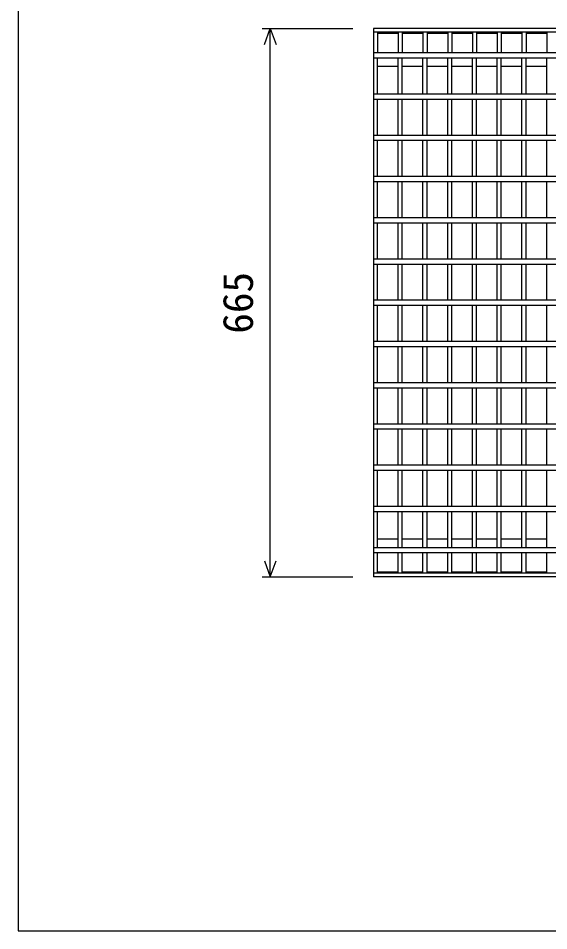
# Model space of a CAD drawing. Units: millimetres, scale not verified. Extents: x 15 to 25215, y 0 to 17820.
# Drawn here: x 15483 to 16126, y 6037 to 7143 of the extents above; entities that cross this region are included whole.
import ezdxf
from ezdxf.enums import TextEntityAlignment as Align

# ---------------------------------------------------------------- set-up
doc = ezdxf.new("R2010")
doc.units = ezdxf.units.MM
doc.header["$LTSCALE"] = 30
doc.layers.add('DIM', color=7, linetype='Continuous', lineweight=25)
doc.layers.add('HATCH', color=6, linetype='Continuous', lineweight=25)
doc.styles.add('ＭＳ ゴシック', font='')
doc.styles.get('ＭＳ ゴシック').set_extended_font_data('MS Gothic')

msp = doc.modelspace()

# ---------------------------------------------------------------- linework, layer by layer
at = {"layer": 'DIM'}
for p, q in [((15483.48, 10536.57), (15483.48, 6036.57)), ((15778.92, 7130.53), (15888.92, 7130.53)), ((15781.83, 7111.07), (15788.92, 7130.53)), ((15788.92, 6465.53), (15788.92, 7130.53)), ((15788.92, 7130.53), (15796, 7111.07)), ((15781.83, 6484.99), (15788.92, 6465.53)), ((15788.92, 6465.53), (15796, 6484.99)), ((15778.92, 6465.53), (15888.92, 6465.53)), ((15483.48, 6036.57), (21983.48, 6036.57))]:
    msp.add_line(p, q, dxfattribs=at)
at = {"layer": 'HATCH'}
for p, q in [((15913.92, 7130.53), (15913.92, 6465.53)), ((16578.92, 7130.53), (15913.92, 7130.53)), ((16578.92, 7126.03), (15913.92, 7126.03)), ((15918.92, 7126.03), (15918.92, 7101.03)), ((15943.92, 7126.03), (15943.92, 7101.03)), ((15948.92, 7126.03), (15948.92, 7101.03)), ((15973.92, 7126.03), (15973.92, 7101.03)), ((15978.92, 7126.03), (15978.92, 7101.03)), ((16003.92, 7126.03), (16003.92, 7101.03)), ((16008.92, 7126.03), (16008.92, 7101.03)), ((16033.92, 7126.03), (16033.92, 7101.03)), ((16038.92, 7126.03), (16038.92, 7101.03)), ((16063.92, 7126.03), (16063.92, 7101.03)), ((16068.92, 7126.03), (16068.92, 7101.03)), ((16093.92, 7126.03), (16093.92, 7101.03)), ((16098.92, 7126.03), (16098.92, 7101.03)), ((16123.92, 7126.03), (16123.92, 7101.03)), ((15943.92, 7124.53), (15918.92, 7124.53)), ((15973.92, 7124.53), (15948.92, 7124.53)), ((16003.92, 7124.53), (15978.92, 7124.53)), ((16033.92, 7124.53), (16008.92, 7124.53)), ((16063.92, 7124.53), (16038.92, 7124.53)), ((16093.92, 7124.53), (16068.92, 7124.53)), ((16123.92, 7124.53), (16098.92, 7124.53)), ((16578.92, 7101.03), (15913.92, 7101.03)), ((15913.92, 7095.03), (16578.92, 7095.03)), ((15918.92, 7051.03), (15918.92, 7095.03)), ((15943.92, 7051.03), (15943.92, 7095.03)), ((15948.92, 7051.03), (15948.92, 7095.03)), ((15973.92, 7051.03), (15973.92, 7095.03)), ((15978.92, 7051.03), (15978.92, 7095.03)), ((16003.92, 7051.03), (16003.92, 7095.03)), ((16008.92, 7051.03), (16008.92, 7095.03)), ((16033.92, 7051.03), (16033.92, 7095.03)), ((16038.92, 7051.03), (16038.92, 7095.03)), ((16063.92, 7051.03), (16063.92, 7095.03)), ((16068.92, 7051.03), (16068.92, 7095.03)), ((16093.92, 7051.03), (16093.92, 7095.03)), ((16098.92, 7051.03), (16098.92, 7095.03)), ((16123.92, 7051.03), (16123.92, 7095.03)), ((15943.92, 7084.53), (15918.92, 7084.53)), ((15973.92, 7084.53), (15948.92, 7084.53)), ((16003.92, 7084.53), (15978.92, 7084.53)), ((16033.92, 7084.53), (16008.92, 7084.53)), ((16063.92, 7084.53), (16038.92, 7084.53)), ((16093.92, 7084.53), (16068.92, 7084.53)), ((16123.92, 7084.53), (16098.92, 7084.53)), ((16578.92, 7051.03), (15913.92, 7051.03)), ((15913.92, 7045.03), (16578.92, 7045.03)), ((15918.92, 7001.03), (15918.92, 7045.03)), ((15943.92, 7001.03), (15943.92, 7045.03)), ((15948.92, 7001.03), (15948.92, 7045.03)), ((15973.92, 7001.03), (15973.92, 7045.03)), ((15978.92, 7001.03), (15978.92, 7045.03)), ((16003.92, 7001.03), (16003.92, 7045.03)), ((16008.92, 7001.03), (16008.92, 7045.03)), ((16033.92, 7001.03), (16033.92, 7045.03)), ((16038.92, 7001.03), (16038.92, 7045.03)), ((16063.92, 7001.03), (16063.92, 7045.03)), ((16068.92, 7001.03), (16068.92, 7045.03)), ((16093.92, 7001.03), (16093.92, 7045.03)), ((16098.92, 7001.03), (16098.92, 7045.03)), ((16123.92, 7001.03), (16123.92, 7045.03)), ((16578.92, 7001.03), (15913.92, 7001.03)), ((15913.92, 6995.03), (16578.92, 6995.03)), ((15918.92, 6951.03), (15918.92, 6995.03)), ((15943.92, 6951.03), (15943.92, 6995.03)), ((15948.92, 6951.03), (15948.92, 6995.03)), ((15973.92, 6951.03), (15973.92, 6995.03)), ((15978.92, 6951.03), (15978.92, 6995.03)), ((16003.92, 6951.03), (16003.92, 6995.03)), ((16008.92, 6951.03), (16008.92, 6995.03)), ((16033.92, 6951.03), (16033.92, 6995.03)), ((16038.92, 6951.03), (16038.92, 6995.03)), ((16063.92, 6951.03), (16063.92, 6995.03)), ((16068.92, 6951.03), (16068.92, 6995.03)), ((16093.92, 6951.03), (16093.92, 6995.03)), ((16098.92, 6951.03), (16098.92, 6995.03)), ((16123.92, 6951.03), (16123.92, 6995.03)), ((16578.92, 6951.03), (15913.92, 6951.03)), ((15913.92, 6945.03), (16578.92, 6945.03)), ((15918.92, 6901.03), (15918.92, 6945.03)), ((15943.92, 6901.03), (15943.92, 6945.03)), ((15948.92, 6901.03), (15948.92, 6945.03)), ((15973.92, 6901.03), (15973.92, 6945.03)), ((15978.92, 6901.03), (15978.92, 6945.03)), ((16003.92, 6901.03), (16003.92, 6945.03)), ((16008.92, 6901.03), (16008.92, 6945.03)), ((16033.92, 6901.03), (16033.92, 6945.03)), ((16038.92, 6901.03), (16038.92, 6945.03)), ((16063.92, 6901.03), (16063.92, 6945.03)), ((16068.92, 6901.03), (16068.92, 6945.03)), ((16093.92, 6901.03), (16093.92, 6945.03)), ((16098.92, 6901.03), (16098.92, 6945.03)), ((16123.92, 6901.03), (16123.92, 6945.03)), ((16578.92, 6901.03), (15913.92, 6901.03)), ((15913.92, 6895.03), (16578.92, 6895.03)), ((15918.92, 6851.03), (15918.92, 6895.03)), ((15943.92, 6851.03), (15943.92, 6895.03)), ((15948.92, 6851.03), (15948.92, 6895.03)), ((15973.92, 6851.03), (15973.92, 6895.03)), ((15978.92, 6851.03), (15978.92, 6895.03)), ((16003.92, 6851.03), (16003.92, 6895.03)), ((16008.92, 6851.03), (16008.92, 6895.03)), ((16033.92, 6851.03), (16033.92, 6895.03)), ((16038.92, 6851.03), (16038.92, 6895.03)), ((16063.92, 6851.03), (16063.92, 6895.03)), ((16068.92, 6851.03), (16068.92, 6895.03)), ((16093.92, 6851.03), (16093.92, 6895.03)), ((16098.92, 6851.03), (16098.92, 6895.03)), ((16123.92, 6851.03), (16123.92, 6895.03)), ((16578.92, 6851.03), (15913.92, 6851.03)), ((15913.92, 6845.03), (16578.92, 6845.03)), ((15918.92, 6801.03), (15918.92, 6845.03)), ((15943.92, 6801.03), (15943.92, 6845.03)), ((15948.92, 6801.03), (15948.92, 6845.03)), ((15973.92, 6801.03), (15973.92, 6845.03)), ((15978.92, 6801.03), (15978.92, 6845.03)), ((16003.92, 6801.03), (16003.92, 6845.03)), ((16008.92, 6801.03), (16008.92, 6845.03)), ((16033.92, 6801.03), (16033.92, 6845.03)), ((16038.92, 6801.03), (16038.92, 6845.03)), ((16063.92, 6801.03), (16063.92, 6845.03)), ((16068.92, 6801.03), (16068.92, 6845.03)), ((16093.92, 6801.03), (16093.92, 6845.03)), ((16098.92, 6801.03), (16098.92, 6845.03)), ((16123.92, 6801.03), (16123.92, 6845.03)), ((16578.92, 6801.03), (15913.92, 6801.03)), ((15913.92, 6795.03), (16578.92, 6795.03)), ((15918.92, 6751.03), (15918.92, 6795.03)), ((15943.92, 6751.03), (15943.92, 6795.03)), ((15948.92, 6751.03), (15948.92, 6795.03)), ((15973.92, 6751.03), (15973.92, 6795.03)), ((15978.92, 6751.03), (15978.92, 6795.03)), ((16003.92, 6751.03), (16003.92, 6795.03)), ((16008.92, 6751.03), (16008.92, 6795.03)), ((16033.92, 6751.03), (16033.92, 6795.03)), ((16038.92, 6751.03), (16038.92, 6795.03)), ((16063.92, 6751.03), (16063.92, 6795.03)), ((16068.92, 6751.03), (16068.92, 6795.03)), ((16093.92, 6751.03), (16093.92, 6795.03)), ((16098.92, 6751.03), (16098.92, 6795.03)), ((16123.92, 6751.03), (16123.92, 6795.03)), ((16578.92, 6751.03), (15913.92, 6751.03)), ((15913.92, 6745.03), (16578.92, 6745.03)), ((15918.92, 6701.03), (15918.92, 6745.03)), ((15943.92, 6701.03), (15943.92, 6745.03)), ((15948.92, 6701.03), (15948.92, 6745.03)), ((15973.92, 6701.03), (15973.92, 6745.03)), ((15978.92, 6701.03), (15978.92, 6745.03)), ((16003.92, 6701.03), (16003.92, 6745.03)), ((16008.92, 6701.03), (16008.92, 6745.03)), ((16033.92, 6701.03), (16033.92, 6745.03)), ((16038.92, 6701.03), (16038.92, 6745.03)), ((16063.92, 6701.03), (16063.92, 6745.03)), ((16068.92, 6701.03), (16068.92, 6745.03)), ((16093.92, 6701.03), (16093.92, 6745.03)), ((16098.92, 6701.03), (16098.92, 6745.03)), ((16123.92, 6701.03), (16123.92, 6745.03)), ((16578.92, 6701.03), (15913.92, 6701.03)), ((15913.92, 6695.03), (16578.92, 6695.03)), ((15918.92, 6651.03), (15918.92, 6695.03)), ((15943.92, 6651.03), (15943.92, 6695.03)), ((15948.92, 6651.03), (15948.92, 6695.03)), ((15973.92, 6651.03), (15973.92, 6695.03)), ((15978.92, 6651.03), (15978.92, 6695.03)), ((16003.92, 6651.03), (16003.92, 6695.03)), ((16008.92, 6651.03), (16008.92, 6695.03)), ((16033.92, 6651.03), (16033.92, 6695.03)), ((16038.92, 6651.03), (16038.92, 6695.03)), ((16063.92, 6651.03), (16063.92, 6695.03)), ((16068.92, 6651.03), (16068.92, 6695.03)), ((16093.92, 6651.03), (16093.92, 6695.03)), ((16098.92, 6651.03), (16098.92, 6695.03)), ((16123.92, 6651.03), (16123.92, 6695.03)), ((16578.92, 6651.03), (15913.92, 6651.03)), ((15913.92, 6645.03), (16578.92, 6645.03)), ((15918.92, 6601.03), (15918.92, 6645.03)), ((15943.92, 6601.03), (15943.92, 6645.03)), ((15948.92, 6601.03), (15948.92, 6645.03)), ((15973.92, 6601.03), (15973.92, 6645.03)), ((15978.92, 6601.03), (15978.92, 6645.03)), ((16003.92, 6601.03), (16003.92, 6645.03)), ((16008.92, 6601.03), (16008.92, 6645.03)), ((16033.92, 6601.03), (16033.92, 6645.03)), ((16038.92, 6601.03), (16038.92, 6645.03)), ((16063.92, 6601.03), (16063.92, 6645.03)), ((16068.92, 6601.03), (16068.92, 6645.03)), ((16093.92, 6601.03), (16093.92, 6645.03)), ((16098.92, 6601.03), (16098.92, 6645.03)), ((16123.92, 6601.03), (16123.92, 6645.03)), ((16578.92, 6601.03), (15913.92, 6601.03)), ((15913.92, 6595.03), (16578.92, 6595.03)), ((15918.92, 6551.03), (15918.92, 6595.03)), ((15943.92, 6551.03), (15943.92, 6595.03)), ((15948.92, 6551.03), (15948.92, 6595.03)), ((15973.92, 6551.03), (15973.92, 6595.03)), ((15978.92, 6551.03), (15978.92, 6595.03)), ((16003.92, 6551.03), (16003.92, 6595.03)), ((16008.92, 6551.03), (16008.92, 6595.03)), ((16033.92, 6551.03), (16033.92, 6595.03)), ((16038.92, 6551.03), (16038.92, 6595.03)), ((16063.92, 6551.03), (16063.92, 6595.03)), ((16068.92, 6551.03), (16068.92, 6595.03)), ((16093.92, 6551.03), (16093.92, 6595.03)), ((16098.92, 6551.03), (16098.92, 6595.03)), ((16123.92, 6551.03), (16123.92, 6595.03)), ((16578.92, 6551.03), (15913.92, 6551.03)), ((15913.92, 6545.03), (16578.92, 6545.03)), ((15918.92, 6501.03), (15918.92, 6545.03)), ((15943.92, 6501.03), (15943.92, 6545.03)), ((15948.92, 6501.03), (15948.92, 6545.03)), ((15973.92, 6501.03), (15973.92, 6545.03)), ((15978.92, 6501.03), (15978.92, 6545.03)), ((16003.92, 6501.03), (16003.92, 6545.03)), ((16008.92, 6501.03), (16008.92, 6545.03)), ((16033.92, 6501.03), (16033.92, 6545.03)), ((16038.92, 6501.03), (16038.92, 6545.03)), ((16063.92, 6501.03), (16063.92, 6545.03)), ((16068.92, 6501.03), (16068.92, 6545.03)), ((16093.92, 6501.03), (16093.92, 6545.03)), ((16098.92, 6501.03), (16098.92, 6545.03)), ((16123.92, 6501.03), (16123.92, 6545.03)), ((15943.92, 6511.53), (15918.92, 6511.53)), ((15973.92, 6511.53), (15948.92, 6511.53)), ((16003.92, 6511.53), (15978.92, 6511.53)), ((16033.92, 6511.53), (16008.92, 6511.53)), ((16063.92, 6511.53), (16038.92, 6511.53)), ((16093.92, 6511.53), (16068.92, 6511.53)), ((16123.92, 6511.53), (16098.92, 6511.53)), ((16578.92, 6501.03), (15913.92, 6501.03)), ((15913.92, 6495.03), (16578.92, 6495.03)), ((15918.92, 6470.03), (15918.92, 6495.03)), ((15943.92, 6470.03), (15943.92, 6495.03)), ((15948.92, 6470.03), (15948.92, 6495.03)), ((15973.92, 6470.03), (15973.92, 6495.03)), ((15978.92, 6470.03), (15978.92, 6495.03)), ((16003.92, 6470.03), (16003.92, 6495.03)), ((16008.92, 6470.03), (16008.92, 6495.03)), ((16033.92, 6470.03), (16033.92, 6495.03)), ((16038.92, 6470.03), (16038.92, 6495.03)), ((16063.92, 6470.03), (16063.92, 6495.03)), ((16068.92, 6470.03), (16068.92, 6495.03)), ((16093.92, 6470.03), (16093.92, 6495.03)), ((16098.92, 6470.03), (16098.92, 6495.03)), ((16123.92, 6470.03), (16123.92, 6495.03)), ((16578.92, 6470.03), (15913.92, 6470.03)), ((16578.92, 6465.53), (15913.92, 6465.53)), ((15943.92, 6471.53), (15918.92, 6471.53)), ((15973.92, 6471.53), (15948.92, 6471.53)), ((16003.92, 6471.53), (15978.92, 6471.53)), ((16033.92, 6471.53), (16008.92, 6471.53)), ((16063.92, 6471.53), (16038.92, 6471.53)), ((16093.92, 6471.53), (16068.92, 6471.53)), ((16123.92, 6471.53), (16098.92, 6471.53))]:
    msp.add_line(p, q, dxfattribs=at)

# ---------------------------------------------------------------- texts
at = {"layer": 'DIM', "style": 'ＭＳ ゴシック'}
msp.add_text('665', height=36.66, rotation=90, dxfattribs=at).set_placement((15778.92, 6760.53), align=Align.BOTTOM_LEFT)

doc.saveas('drawing.dxf')
